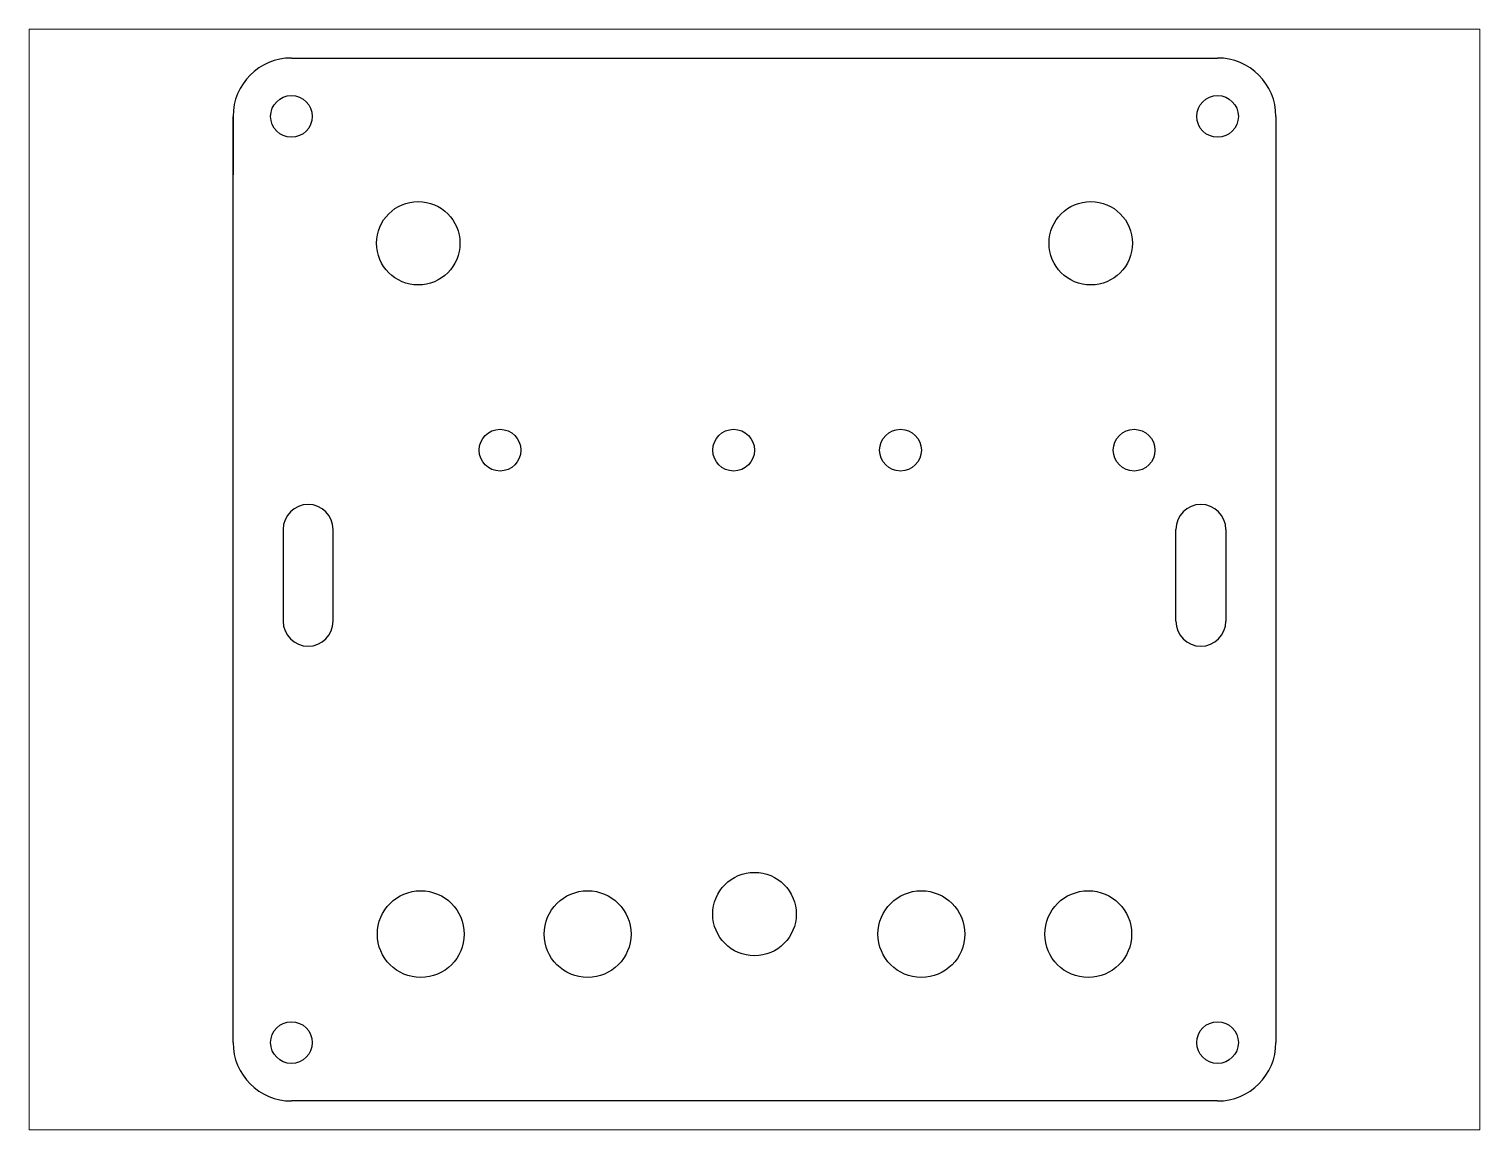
# Paper-space layout 'Layout2' of a CAD drawing. Header units: millimetres. Extents: x 26 to 231, y 20 to 176.
# The model-space entities are those that its viewports show. They can reach past a viewport. Long polylines and large blocks are cut down to what shows.
import ezdxf

# ---------------------------------------------------------------- set-up
doc = ezdxf.new("R2010")
doc.units = ezdxf.units.MM

msp = doc.modelspace()

# ---------------------------------------------------------------- linework, layer by layer
for p, q in [((1887.689, 1790.079), (1943.189, 1790.079)), ((1884.189, 1731.079), (1884.189, 1786.579)), ((1884.189, 1786.579), (1884.189, 1783.079)), ((1946.689, 1786.579), (1946.689, 1731.079)), ((1887.189, 1761.829), (1887.189, 1756.329)), ((1887.189, 1761.829), (1887.189, 1759.079)), ((1890.189, 1756.329), (1890.189, 1761.829)), ((1940.689, 1756.329), (1940.689, 1761.829)), ((1943.689, 1761.829), (1943.689, 1756.329)), ((1943.689, 1761.829), (1943.689, 1759.079)), ((1943.189, 1727.579), (1887.689, 1727.579))]:
    msp.add_line(p, q)
for centre, radius in [((1887.689, 1786.579), 1.25), ((1943.189, 1786.579), 1.25), ((1895.289, 1778.979), 2.5), ((1935.589, 1778.979), 2.5), ((1900.189, 1766.579), 1.25), ((1914.189, 1766.579), 1.25), ((1924.189, 1766.579), 1.25), ((1938.189, 1766.579), 1.25), ((1915.439, 1738.779), 2.5), ((1895.439, 1737.579), 2.6), ((1905.439, 1737.579), 2.6), ((1925.439, 1737.579), 2.6), ((1935.439, 1737.579), 2.6), ((1887.689, 1731.079), 1.25), ((1943.189, 1731.079), 1.25)]:
    msp.add_circle(centre, radius)
for centre, radius, start, end in [((1887.689, 1786.579), 3.5, 90, 180), ((1943.189, 1786.579), 3.5, 0, 90), ((1888.689, 1761.829), 1.5, 0, 180), ((1942.189, 1761.829), 1.5, 360, 180), ((1888.689, 1756.329), 1.5, 180, 0), ((1942.189, 1756.329), 1.5, 180, 360), ((1887.689, 1731.079), 3.5, 180, 270), ((1943.189, 1731.079), 3.5, 270, 0)]:
    msp.add_arc(centre, radius, start, end)

psp = doc.layouts.new('Layout2')

# ---------------------------------------------------------------- viewports
at = {"layer": '0'}
psp.add_viewport(center=(128.5, 97.5), size=(205.6, 156), view_center_point=(1915.439, 1758.829), view_height=65.97521, dxfattribs=at)

doc.saveas('drawing.dxf')
